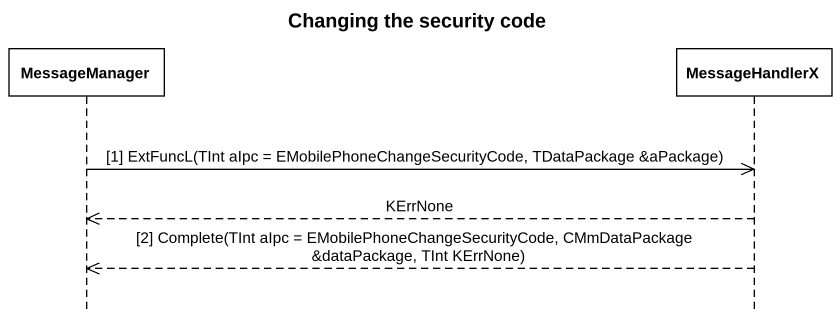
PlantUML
@startuml
title Changing the security code
hide footbox
participant MessageManager
participant MessageHandlerX

MessageManager ->> MessageHandlerX : [1] ExtFuncL(TInt aIpc = EMobilePhoneChangeSecurityCode, TDataPackage &aPackage)
MessageHandlerX -->> MessageManager : KErrNone
MessageHandlerX -->> MessageManager : [2] Complete(TInt aIpc = EMobilePhoneChangeSecurityCode, CMmDataPackage &dataPackage, TInt KErrNone)
@enduml
